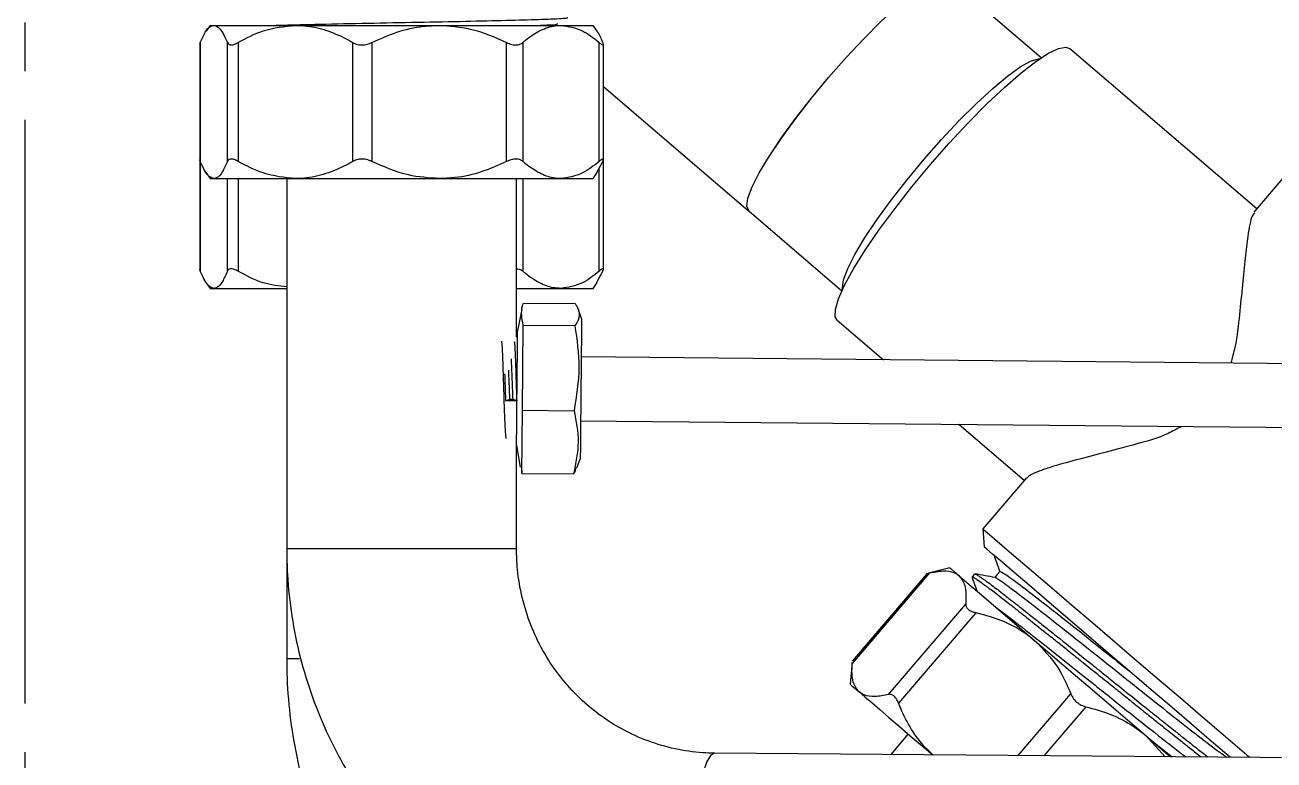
# Model space of a CAD drawing. Extents: x 75 to 2075, y 25 to 1460.
# Drawn here: x 940.4 to 1103.4, y 865.1 to 961 of the extents above; entities that cross this region are included whole.
import ezdxf

# ---------------------------------------------------------------- set-up
doc = ezdxf.new("R2010")
doc.units = 0
doc.header["$LTSCALE"] = 5
doc.linetypes.add('SLD-KATı', pattern=[0])
doc.linetypes.add('SLD-MERKEZ', pattern=[19.05, 15.24, -1.27, 1.27, -1.27])
doc.layers.get('0').update_dxf_attribs({"linetype": 'CONTINUOUS'})

msp = doc.modelspace()

# ---------------------------------------------------------------- linework, layer by layer
at = {"color": 7, "linetype": 'SLD-MERKEZ'}
msp.add_line((940.372, 1043.901), (940.372, 444.835), dxfattribs=at)
at = {"color": 7, "linetype": 'SLD-KATı'}
for p, q in [((1073.024, 956.74), (1060.862, 967.144)), ((964.539, 960.979), (964.016, 960.233)), ((964.539, 960.979), (965.027, 960.979)), ((965.027, 960.979), (975.682, 960.979)), ((967.705, 961.021), (967.705, 960.979)), ((975.682, 960.979), (994.454, 960.979)), ((994.454, 960.979), (1010.347, 960.979)), ((1010.347, 960.979), (1014.539, 960.979)), ((1015.061, 960.233), (1014.539, 960.979)), ((963.197, 958.528), (963.197, 943.444)), ((963.262, 958.748), (963.262, 943.211)), ((966.791, 943.211), (966.791, 958.748)), ((968.212, 958.748), (968.212, 943.211)), ((983.152, 943.211), (983.152, 958.748)), ((985.655, 958.748), (985.655, 943.211)), ((1003.254, 943.211), (1003.254, 958.748)), ((1005.373, 958.748), (1005.373, 943.211)), ((1015.321, 943.211), (1015.321, 958.748)), ((1015.88, 943.444), (1015.88, 958.528)), ((1101.178, 937.041), (1076.745, 957.944)), ((1015.88, 952.985), (1034.847, 936.759)), ((963.197, 943.444), (963.197, 929.11)), ((963.262, 943.211), (963.203, 943.444)), ((1015.036, 941.783), (1015.815, 943.211)), ((1015.88, 929.11), (1015.88, 943.323)), ((1106.596, 943.374), (1100.811, 936.612)), ((963.997, 941.753), (964.539, 940.979)), ((964.539, 940.979), (965.027, 940.979)), ((965.027, 940.979), (975.682, 940.979)), ((974.539, 940.979), (974.539, 892.646)), ((975.682, 940.979), (994.454, 940.979)), ((994.454, 940.979), (1010.347, 940.979)), ((1004.539, 920.288), (1004.539, 940.979)), ((1010.347, 940.979), (1014.539, 940.979)), ((1014.539, 940.979), (1015.08, 941.753)), ((1034.86, 936.749), (1047.022, 926.345)), ((963.262, 928.878), (963.203, 929.11)), ((1015.036, 927.45), (1015.815, 928.878)), ((963.997, 927.419), (964.539, 926.646)), ((964.539, 926.646), (965.027, 926.646)), ((965.027, 926.646), (974.539, 926.646)), ((1004.539, 926.646), (1010.347, 926.646)), ((1010.347, 926.646), (1014.539, 926.646)), ((1014.539, 926.646), (1015.08, 927.419)), ((1005.442, 924.735), (1012.192, 924.67)), ((1005.219, 923.939), (1004.691, 921.101)), ((1013.04, 922.707), (1012.629, 923.869)), ((1005.309, 910.741), (1005.415, 921.862)), ((1005.415, 921.862), (1012.165, 921.798)), ((1046.409, 922.482), (1052.43, 917.331)), ((1004.683, 920.286), (1004.538, 920.288)), ((1202.325, 915.902), (1012.992, 917.707)), ((1003.145, 911.975), (1003.668, 912.195)), ((1004.604, 911.962), (1003.145, 911.975)), ((1003.668, 912.195), (1004.085, 912.191)), ((1004.085, 912.191), (1004.604, 911.962)), ((1005.23, 902.492), (1005.309, 910.741)), ((1005.309, 910.741), (1012.059, 910.676)), ((1012.913, 909.374), (1202.246, 907.569)), ((1062.282, 908.904), (1070.842, 901.58)), ((1004.538, 906.954), (1004.556, 906.954)), ((1004.539, 892.646), (1004.539, 906.954)), ((1004.548, 906.139), (1005.022, 903.291)), ((1012.433, 903.221), (1012.865, 904.374)), ((1005.201, 903.296), (1005.23, 902.492)), ((1005.23, 902.492), (1011.98, 902.427)), ((1071.126, 901.912), (1065.425, 895.248)), ((1065.425, 895.248), (1065.608, 892.898)), ((974.539, 892.646), (974.539, 878.313)), ((1058.455, 889.501), (1048.355, 877.694)), ((1058.096, 889.401), (1048.385, 878.05)), ((1061.091, 890.182), (1058.313, 889.465)), ((1064.351, 889.378), (1064.007, 888.975)), ((1064.355, 889.374), (1064.371, 889.387)), ((1053.1, 873.635), (1063.2, 885.441)), ((1064.519, 884.313), (1054.419, 872.507)), ((1048.366, 877.82), (1048.09, 874.984)), ((1048.355, 877.694), (1048.368, 877.82)), ((1048.386, 878.001), (1048.401, 878.037)), ((1055.689, 868.484), (1053.394, 865.8)), ((1086.698, 868.276), (1089.21, 865.521)), ((1087.378, 867.694), (1090.153, 865.513)), ((1162.267, 864.95), (1030.377, 865.98))]:
    msp.add_line(p, q, dxfattribs=at)
at = {"color": 8, "linetype": 'SLD-KATı'}
for p, q in [((963.262, 943.211), (963.262, 928.878)), ((966.791, 928.878), (966.791, 940.979)), ((968.212, 940.979), (968.212, 928.878)), ((1005.373, 940.979), (1005.373, 928.878)), ((1015.321, 928.878), (1015.321, 942.306)), ((989.539, 892.646), (974.539, 892.646)), ((1004.539, 892.646), (989.539, 892.646)), ((976.197, 878.313), (974.539, 878.313)), ((1070.041, 865.67), (1076.916, 873.707)), ((1078.853, 872.05), (1073.373, 865.644))]:
    msp.add_line(p, q, dxfattribs=at)
at = {"color": 7, "linetype": 'SLD-KATı', "flags": 128}
for points in [[(1045.263, 954.169), (1047.56, 956.774), (1049.866, 959.233), (1052.11, 961.471), (1054.225, 963.42), (1056.146, 965.021), (1057.815, 966.224), (1059.182, 966.995), (1060.203, 967.308), (1060.85, 967.155)], [(1045.276, 954.158), (1047.573, 956.764), (1049.878, 959.223), (1052.123, 961.461), (1054.238, 963.41), (1056.159, 965.01), (1057.828, 966.214), (1059.194, 966.984), (1060.216, 967.297), (1060.862, 967.144)], [(1058.56, 942.794), (1061.033, 945.604), (1063.519, 948.275), (1065.955, 950.738), (1068.277, 952.927), (1070.426, 954.788), (1072.346, 956.271), (1073.987, 957.338), (1075.307, 957.962), (1076.271, 958.125), (1076.745, 957.944)], [(1034.847, 936.759), (1034.596, 937.374), (1034.747, 938.432), (1035.297, 939.901), (1036.227, 941.737), (1037.511, 943.883), (1039.109, 946.274), (1040.972, 948.838), (1043.045, 951.496), (1045.263, 954.169)], [(1034.86, 936.749), (1034.609, 937.364), (1034.76, 938.422), (1035.309, 939.891), (1036.24, 941.726), (1037.524, 943.872), (1039.121, 946.263), (1040.985, 948.827), (1043.057, 951.486), (1045.276, 954.158)], [(1046.409, 922.482), (1046.156, 922.923), (1046.168, 923.9), (1046.58, 925.301), (1047.38, 927.087), (1048.548, 929.213), (1050.053, 931.624), (1051.857, 934.258), (1053.912, 937.046), (1056.166, 939.916), (1058.56, 942.794)], [(1013.04, 922.707), (1013.037, 922.419), (1013.029, 921.526), (1013.015, 920.089), (1012.997, 918.206), (1012.976, 916.005), (1012.953, 913.636), (1012.931, 911.26), (1012.909, 909.04), (1012.891, 907.127), (1012.877, 905.65), (1012.868, 904.712), (1012.865, 904.375), (1012.865, 904.374)], [(1004.602, 911.759), (1004.622, 913.876), (1004.642, 915.972), (1004.66, 917.877), (1004.675, 919.438), (1004.685, 920.527), (1004.69, 921.057), (1004.691, 921.101)], [(1004.548, 906.139), (1004.549, 906.256), (1004.556, 906.925), (1004.567, 908.137), (1004.583, 909.793), (1004.602, 911.759)], [(1065.425, 895.248), (1065.515, 895.171), (1066.018, 894.741), (1066.952, 893.941), (1068.296, 892.791), (1070.018, 891.318), (1072.078, 889.556), (1074.427, 887.547), (1077.01, 885.337), (1079.767, 882.979), (1082.633, 880.527), (1085.541, 878.039), (1088.423, 875.574), (1091.211, 873.189), (1093.839, 870.94), (1096.248, 868.88), (1098.378, 867.057), (1100.182, 865.514), (1100.275, 865.434)], [(1097.688, 865.454), (1096.962, 866.075), (1094.965, 867.784), (1092.667, 869.75), (1090.128, 871.922), (1087.412, 874.245), (1084.591, 876.658), (1081.738, 879.099), (1078.926, 881.505), (1076.229, 883.812), (1073.715, 885.962), (1071.451, 887.899), (1069.495, 889.573), (1067.897, 890.94), (1066.699, 891.964), (1065.932, 892.62), (1065.616, 892.891), (1065.608, 892.898)], [(1061.091, 890.182), (1061.127, 890.152), (1061.331, 889.977), (1061.716, 889.647), (1062.278, 889.167)], [(1062.278, 889.167), (1063.012, 888.539), (1063.91, 887.771), (1064.964, 886.869), (1066.163, 885.843), (1067.497, 884.702), (1068.952, 883.457), (1070.514, 882.121), (1072.168, 880.706)], [(1067.641, 889.698), (1067.297, 889.296), (1066.965, 888.908)], [(1072.168, 880.706), (1073.899, 879.225), (1075.689, 877.694), (1077.522, 876.126), (1079.379, 874.537), (1081.243, 872.943), (1083.096, 871.357), (1084.92, 869.797), (1086.698, 868.276)], [(1048.09, 874.984), (1048.125, 874.954), (1048.33, 874.779), (1048.715, 874.45), (1049.277, 873.969)], [(1049.277, 873.969), (1050.011, 873.341), (1050.909, 872.573), (1051.962, 871.672), (1053.162, 870.645), (1054.496, 869.505), (1055.95, 868.26), (1057.513, 866.923), (1058.875, 865.758)], [(1086.698, 868.276), (1088.412, 866.81), (1089.925, 865.515)]]:
    msp.add_lwpolyline(points, dxfattribs=at)
at = {"color": 8, "linetype": 'SLD-KATı', "flags": 128}
for points in [[(1057.743, 943.492), (1060.04, 946.098), (1062.346, 948.557), (1064.59, 950.795), (1066.705, 952.744), (1068.626, 954.344), (1070.295, 955.548), (1071.662, 956.318), (1072.684, 956.631), (1072.872, 956.637)], [(1047.099, 926.511), (1047.076, 926.698), (1047.227, 927.756), (1047.777, 929.225), (1048.707, 931.06), (1049.991, 933.206), (1051.589, 935.597), (1053.453, 938.161), (1055.525, 940.82), (1057.743, 943.492)], [(1030.377, 865.98), (1029.905, 865.736), (1029.394, 864.891), (1028.919, 863.477), (1028.498, 861.551), (1028.149, 859.193), (1027.887, 856.498), (1027.722, 853.577)]]:
    msp.add_lwpolyline(points, dxfattribs=at)
at = {"color": 7, "linetype": 'SLD-KATı'}
for points, knots in [([(963.262, 958.748), (963.476, 959.225), (963.91, 960.19), (964.512, 960.882), (964.889, 960.954), (965.027, 960.979)], [0, 0, 0, 0, 0.3824108, 0.774653, 1, 1, 1, 1]), ([(965.027, 960.979), (965.299, 960.888), (965.912, 960.682), (966.477, 959.439), (966.791, 958.748)], [0, 0, 0, 0, 0.4446449, 1, 1, 1, 1]), ([(968.212, 958.748), (969.279, 959.317), (971.655, 960.584), (974.251, 960.839), (975.682, 960.979)], [0, 0, 0, 0, 0.4489888, 1, 1, 1, 1]), ([(972.673, 960.979), (973.991, 961.016), (976.811, 961.093), (982.648, 961.22), (989.189, 961.346), (995.665, 961.467), (1001.442, 961.595), (1006.242, 961.709), (1009.655, 961.833), (1011.386, 961.938), (1011.193, 961.996), (1011.137, 962.013)], [0, 0, 0, 0, 0.1085991, 0.2324065, 0.3548055, 0.4767676, 0.5930124, 0.7067377, 0.8256457, 0.9492154, 1, 1, 1, 1]), ([(975.682, 960.979), (976.176, 960.961), (977.609, 960.908), (979.972, 960.319), (981.938, 959.439), (982.981, 958.845), (983.152, 958.748)], [0, 0, 0, 0, 0.1911285, 0.5537056, 0.9267342, 1, 1, 1, 1]), ([(985.655, 958.748), (986.723, 959.225), (988.886, 960.19), (991.887, 960.882), (993.768, 960.954), (994.454, 960.979)], [0, 0, 0, 0, 0.38241115, 0.77465269, 1, 1, 1, 1]), ([(994.454, 960.979), (995.814, 960.888), (998.871, 960.682), (1001.689, 959.439), (1003.254, 958.748)], [0, 0, 0, 0, 0.4446449, 1, 1, 1, 1]), ([(1005.373, 958.748), (1005.487, 958.845), (1006.166, 959.426), (1007.474, 960.31), (1009.047, 960.907), (1010.018, 960.961), (1010.347, 960.979)], [0, 0, 0, 0, 0.0732671, 0.4365428, 0.8088704, 1, 1, 1, 1]), ([(1007.345, 960.979), (1007.742, 960.995), (1009.228, 961.054), (1010.043, 961.12), (1009.842, 961.167), (1009.817, 961.173)], [0, 0, 0, 0, 0.242394, 0.9070719, 1, 1, 1, 1]), ([(1010.347, 960.979), (1011.3, 960.839), (1013.029, 960.584), (1014.611, 959.317), (1015.321, 958.748)], [0, 0, 0, 0, 0.5510112, 1, 1, 1, 1]), ([(1015.815, 958.748), (1015.603, 959.269), (1015.351, 959.888), (1015.079, 960.171), (1015.037, 960.216)], [0, 0, 0, 0, 0.8422229, 1, 1, 1, 1]), ([(963.213, 958.528), (963.208, 958.54), (963.193, 958.578), (963.234, 958.679), (963.262, 958.748)], [0, 0, 0, 0, 0.3236949, 1, 1, 1, 1]), ([(966.791, 958.748), (966.851, 958.65), (966.971, 958.454), (967.361, 958.401), (967.801, 958.526), (968.095, 958.685), (968.212, 958.748)], [0, 0, 0, 0, 0.280695, 0.562836, 0.8257557, 1, 1, 1, 1]), ([(983.152, 958.748), (983.356, 958.65), (983.764, 958.454), (984.505, 958.401), (985.155, 958.526), (985.512, 958.685), (985.655, 958.748)], [0, 0, 0, 0, 0.2806946, 0.562834, 0.825757, 1, 1, 1, 1]), ([(1003.254, 958.748), (1003.482, 958.65), (1003.94, 958.454), (1004.599, 958.401), (1005.077, 958.526), (1005.288, 958.685), (1005.373, 958.748)], [0, 0, 0, 0, 0.2806952, 0.562836, 0.8257567, 1, 1, 1, 1]), ([(1015.321, 958.748), (1015.441, 958.65), (1015.68, 958.454), (1015.87, 958.401), (1015.896, 958.526), (1015.838, 958.685), (1015.815, 958.748)], [0, 0, 0, 0, 0.2806962, 0.5628357, 0.8257546, 1, 1, 1, 1]), ([(965.027, 940.979), (964.754, 941.071), (964.141, 941.277), (963.576, 942.52), (963.262, 943.211)], [0, 0, 0, 0, 0.4446437, 1, 1, 1, 1]), ([(966.791, 943.211), (966.577, 942.734), (966.143, 941.768), (965.541, 941.077), (965.164, 941.005), (965.027, 940.979)], [0, 0, 0, 0, 0.3824105, 0.7746529, 1, 1, 1, 1]), ([(968.212, 943.211), (968.023, 943.309), (967.645, 943.504), (967.184, 943.558), (966.909, 943.433), (966.825, 943.274), (966.791, 943.211)], [0, 0, 0, 0, 0.2806951, 0.5628291, 0.8257441, 1, 1, 1, 1]), ([(975.682, 940.979), (974.251, 941.12), (971.655, 941.375), (969.279, 942.642), (968.212, 943.211)], [0, 0, 0, 0, 0.5510105, 1, 1, 1, 1]), ([(983.152, 943.211), (982.981, 943.114), (981.96, 942.533), (979.996, 941.649), (977.634, 941.051), (976.176, 940.998), (975.682, 940.979)], [0, 0, 0, 0, 0.07326208, 0.43654251, 0.80886992, 1, 1, 1, 1]), ([(985.655, 943.211), (985.421, 943.309), (984.952, 943.504), (984.194, 943.558), (983.584, 943.433), (983.275, 943.274), (983.152, 943.211)], [0, 0, 0, 0, 0.2806886, 0.5628272, 0.8257452, 1, 1, 1, 1]), ([(994.454, 940.979), (993.095, 941.071), (990.038, 941.277), (987.22, 942.52), (985.655, 943.211)], [0, 0, 0, 0, 0.4446436, 1, 1, 1, 1]), ([(1003.254, 943.211), (1002.186, 942.734), (1000.022, 941.768), (997.021, 941.077), (995.141, 941.005), (994.454, 940.979)], [0, 0, 0, 0, 0.3824106, 0.7746529, 1, 1, 1, 1]), ([(1005.373, 943.211), (1005.231, 943.309), (1004.946, 943.504), (1004.335, 943.558), (1003.746, 943.433), (1003.394, 943.274), (1003.254, 943.211)], [0, 0, 0, 0, 0.28069192, 0.56282717, 0.82574498, 1, 1, 1, 1]), ([(1010.347, 940.979), (1010.018, 940.998), (1009.064, 941.05), (1007.491, 941.64), (1006.181, 942.52), (1005.487, 943.114), (1005.373, 943.211)], [0, 0, 0, 0, 0.1911275, 0.5537054, 0.926738, 1, 1, 1, 1]), ([(1015.321, 943.211), (1014.611, 942.642), (1013.029, 941.375), (1011.3, 941.12), (1010.347, 940.979)], [0, 0, 0, 0, 0.4489895, 1, 1, 1, 1]), ([(1015.815, 943.211), (1015.848, 943.309), (1015.914, 943.504), (1015.809, 943.558), (1015.586, 943.433), (1015.397, 943.274), (1015.321, 943.211)], [0, 0, 0, 0, 0.2806916, 0.5628289, 0.825744, 1, 1, 1, 1]), ([(1100.936, 936.506), (1100.813, 936.402), (1100.449, 936.095), (1100.04, 933.813), (1099.643, 930.656), (1099.322, 927.173), (1098.917, 923.248), (1098.568, 919.754), (1097.983, 917.59), (1097.797, 916.899)], [0, 0, 0, 0, 0.10276271, 0.30362648, 0.45496998, 0.61063017, 0.76650392, 0.92546385, 1, 1, 1, 1]), ([(965.027, 926.646), (964.754, 926.738), (964.141, 926.943), (963.576, 928.187), (963.262, 928.878)], [0, 0, 0, 0, 0.4446439, 1, 1, 1, 1]), ([(966.791, 928.878), (966.577, 928.401), (966.143, 927.435), (965.541, 926.743), (965.164, 926.672), (965.027, 926.646)], [0, 0, 0, 0, 0.3824103, 0.7746528, 1, 1, 1, 1]), ([(968.212, 928.878), (968.023, 928.975), (967.645, 929.171), (967.184, 929.224), (966.909, 929.1), (966.825, 928.941), (966.791, 928.878)], [0, 0, 0, 0, 0.2806943, 0.5628291, 0.8257417, 1, 1, 1, 1]), ([(974.539, 926.843), (973.498, 926.956), (971.293, 927.196), (969.276, 928.297), (968.212, 928.878)], [0, 0, 0, 0, 0.472323, 1, 1, 1, 1]), ([(1005.373, 928.878), (1005.234, 928.982), (1005.01, 929.151), (1004.669, 929.163), (1004.539, 929.168)], [0, 0, 0, 0, 0.6156666, 1, 1, 1, 1]), ([(1010.347, 926.646), (1010.018, 926.664), (1009.064, 926.717), (1007.491, 927.306), (1006.181, 928.187), (1005.487, 928.78), (1005.373, 928.878)], [0, 0, 0, 0, 0.1911275, 0.5537054, 0.9267383, 1, 1, 1, 1]), ([(1015.321, 928.878), (1014.611, 928.309), (1013.029, 927.041), (1011.3, 926.787), (1010.347, 926.646)], [0, 0, 0, 0, 0.4489897, 1, 1, 1, 1]), ([(1015.815, 928.878), (1015.848, 928.975), (1015.914, 929.171), (1015.809, 929.224), (1015.586, 929.1), (1015.397, 928.941), (1015.321, 928.878)], [0, 0, 0, 0, 0.2806916, 0.562829, 0.8257462, 1, 1, 1, 1]), ([(1005.415, 921.862), (1005.251, 922.703), (1005.065, 923.664), (1005.4, 924.616), (1005.442, 924.735)], [0, 0, 0, 0, 0.8754629, 1, 1, 1, 1]), ([(1012.192, 924.67), (1012.267, 924.56), (1012.618, 924.044), (1012.892, 923.095), (1012.498, 922.248), (1012.179, 921.817), (1012.165, 921.798)], [0, 0, 0, 0, 0.1150817, 0.541413, 0.9799674, 1, 1, 1, 1]), ([(1012.165, 921.798), (1012.426, 919.974), (1012.956, 916.263), (1012.361, 912.56), (1012.059, 910.676)], [0, 0, 0, 0, 0.49121348, 1, 1, 1, 1]), ([(1003.202, 907.033), (1003.17, 907.255), (1003.105, 907.7), (1003.018, 909.54), (1002.937, 911.929), (1002.858, 914.607), (1002.777, 917.097), (1002.702, 918.981), (1002.648, 919.533), (1002.626, 919.761)], [0, 0, 0, 0, 0.14921067, 0.29842096, 0.4476317, 0.59684415, 0.74605347, 0.89526549, 1, 1, 1, 1]), ([(1004.604, 911.962), (1004.577, 912.834), (1004.524, 914.578), (1004.444, 917.083), (1004.37, 918.934), (1004.318, 919.473), (1004.297, 919.685)], [0, 0, 0, 0, 0.2740873, 0.548169, 0.8222556, 1, 1, 1, 1]), ([(1004.085, 912.191), (1004.057, 912.938), (1004.002, 914.432), (1003.933, 916.353), (1003.887, 917.169), (1003.871, 917.452)], [0, 0, 0, 0, 0.3950127, 0.790022, 1, 1, 1, 1]), ([(1003.145, 911.975), (1003.119, 912.859), (1003.083, 914.078), (1003.045, 915.199), (1003.035, 915.508)], [0, 0, 0, 0, 0.7243384, 1, 1, 1, 1]), ([(1003.668, 912.195), (1003.641, 912.956), (1003.594, 914.258), (1003.546, 915.455), (1003.526, 915.953)], [0, 0, 0, 0, 0.5841923, 1, 1, 1, 1]), ([(1012.059, 910.676), (1012.324, 909.323), (1012.864, 906.569), (1012.278, 903.824), (1011.98, 902.427)], [0, 0, 0, 0, 0.49121, 1, 1, 1, 1]), ([(1091.367, 908.626), (1090.788, 908.305), (1088.865, 907.239), (1085.424, 906.321), (1081.345, 905.197), (1077.478, 904.238), (1074.545, 903.419), (1072.613, 902.753), (1071.514, 902.268), (1071.263, 901.997), (1071.159, 901.884)], [0, 0, 0, 0, 0.0647236, 0.2148149, 0.3685184, 0.5338506, 0.7044517, 0.8116867, 0.9216099, 1, 1, 1, 1]), ([(1011.98, 902.427), (1011.994, 902.446), (1012.192, 902.711), (1012.271, 902.981), (1012.345, 903.232)], [0, 0, 0, 0, 0.0711365, 1, 1, 1, 1]), ([(974.539, 892.646), (974.558, 891.535), (974.609, 888.601), (975.132, 883.863), (976.222, 878.498), (977.826, 873.263), (979.92, 868.209), (982.487, 863.383), (985.502, 858.829), (988.937, 854.591), (992.76, 850.708), (996.934, 847.217), (1001.422, 844.149), (1006.18, 841.533), (1011.164, 839.394), (1016.329, 837.749), (1021.624, 836.623), (1026.251, 836.078), (1029.097, 836.007), (1030.143, 835.981)], [0, 0, 0, 0, 0.0376959, 0.099551, 0.1614232, 0.2232923, 0.2851542, 0.3470029, 0.4088359, 0.470647, 0.5324353, 0.5941977, 0.6559321, 0.7176394, 0.7793195, 0.8409744, 0.9026074, 0.9642222, 1, 1, 1, 1]), ([(1030.377, 865.98), (1029.87, 865.994), (1028.143, 866.039), (1025.214, 866.465), (1021.684, 867.488), (1018.328, 869.015), (1015.214, 871.007), (1012.405, 873.425), (1009.957, 876.22), (1007.916, 879.336), (1006.32, 882.711), (1005.21, 886.277), (1004.626, 889.619), (1004.564, 891.754), (1004.539, 892.646)], [0, 0, 0, 0, 0.03773848, 0.12826806, 0.21881781, 0.30924885, 0.39949758, 0.48952032, 0.57929527, 0.66882672, 0.75813227, 0.84724283, 0.9362054, 1, 1, 1, 1]), ([(1066.877, 891.813), (1066.985, 891.507), (1067.235, 890.797), (1067.485, 890.087), (1067.627, 889.682)], [0, 0, 0, 0, 0.4307096, 1, 1, 1, 1]), ([(1058.099, 889.397), (1058.097, 889.398), (1058.063, 889.398), (1058.2, 889.437), (1058.382, 889.482), (1058.455, 889.501)], [0, 0, 0, 0, 0.0382293, 0.6166536, 1, 1, 1, 1]), ([(1058.455, 889.501), (1059.053, 889.616), (1060.264, 889.851), (1061.523, 889.685), (1062.076, 889.305), (1062.278, 889.167)], [0, 0, 0, 0, 0.3824103, 0.7746518, 1, 1, 1, 1]), ([(1062.278, 889.167), (1062.585, 888.783), (1063.276, 887.922), (1063.227, 886.327), (1063.2, 885.441)], [0, 0, 0, 0, 0.4446437, 1, 1, 1, 1]), ([(1064.008, 888.928), (1064.154, 888.512), (1064.363, 887.919), (1064.572, 887.327), (1064.634, 887.151)], [0, 0, 0, 0, 0.7034941, 1, 1, 1, 1]), ([(1064.03, 888.956), (1064.03, 888.968), (1064.032, 889.018), (1064.275, 888.891), (1064.79, 888.559), (1065.602, 887.983), (1066.658, 887.193), (1067.77, 886.341), (1068.775, 885.559), (1069.817, 884.74), (1070.859, 883.918), (1072.285, 882.789), (1073.908, 881.497), (1075.684, 880.078), (1077.026, 879.002), (1078.534, 877.79), (1080.28, 876.385), (1082.162, 874.873), (1083.879, 873.495), (1085.47, 872.219), (1086.968, 871.018), (1088.252, 869.99), (1089.287, 869.162), (1090.243, 868.4), (1091.332, 867.534), (1092.621, 866.515), (1093.475, 865.848), (1093.94, 865.484)], [0, 0, 0, 0, 0.0172733, 0.0730553, 0.1174488, 0.1743081, 0.2379978, 0.2760576, 0.3130187, 0.3503456, 0.3823211, 0.4116747, 0.4782679, 0.5172948, 0.5514973, 0.5808734, 0.6305099, 0.6802474, 0.7184709, 0.7566939, 0.7987553, 0.8326208, 0.8576395, 0.8826583, 0.9123863, 0.9521693, 1, 1, 1, 1]), ([(1067.006, 888.901), (1066.572, 888.981), (1065.703, 889.142), (1064.835, 889.304), (1064.4, 889.384)], [0, 0, 0, 0, 0.499973, 1, 1, 1, 1]), ([(1064.409, 889.376), (1064.428, 889.373), (1064.478, 889.364), (1064.647, 889.272), (1064.853, 889.143), (1065.074, 888.996), (1065.324, 888.825), (1065.743, 888.528), (1066.355, 888.079), (1067.107, 887.514), (1067.875, 886.926), (1068.517, 886.43), (1069.046, 886.017), (1069.502, 885.66), (1070.136, 885.161), (1071.06, 884.433), (1072.278, 883.469), (1073.622, 882.401), (1075.721, 880.728), (1077.784, 879.072), (1079.767, 877.477), (1080.909, 876.559), (1082.592, 875.207), (1084.614, 873.583), (1086.413, 872.141), (1087.676, 871.129), (1088.547, 870.431), (1089.442, 869.716), (1090.443, 868.916), (1091.849, 867.799), (1093.406, 866.57), (1094.394, 865.801), (1094.811, 865.477)], [0, 0, 0, 0, 0.0184052, 0.0474221, 0.076439, 0.0881733, 0.1084135, 0.1371575, 0.1744026, 0.2135477, 0.246156, 0.2722245, 0.288287, 0.3043489, 0.3204109, 0.3529049, 0.3935618, 0.4303826, 0.4672025, 0.5642789, 0.5867707, 0.6146906, 0.6485409, 0.7103983, 0.7635435, 0.7841456, 0.8082171, 0.8323579, 0.8564997, 0.8915197, 0.9542411, 1, 1, 1, 1]), ([(1067.068, 888.848), (1067.062, 888.862), (1067.005, 889.007), (1068.082, 888.26), (1070.298, 886.628), (1073.592, 884.054), (1077.367, 881.075), (1081.329, 877.908), (1085.397, 874.667), (1089.511, 871.391), (1093.226, 868.469), (1095.972, 866.357), (1096.883, 865.726), (1097.27, 865.458)], [0, 0, 0, 0, 0.0115263, 0.116054, 0.2215812, 0.323678, 0.4271083, 0.5166297, 0.6072182, 0.7121319, 0.8170214, 0.9223002, 1, 1, 1, 1]), ([(1067.644, 889.695), (1067.802, 889.642), (1068.123, 889.535), (1070.158, 888.059), (1073.167, 885.733), (1077.015, 882.706), (1080.945, 879.569), (1083.476, 877.551), (1084.524, 876.716)], [0, 0, 0, 0, 0.17357656, 0.35033968, 0.52491569, 0.70146762, 0.87641222, 1, 1, 1, 1]), ([(1063.2, 885.441), (1063.209, 885.305), (1063.226, 885.033), (1063.562, 884.675), (1064.031, 884.438), (1064.38, 884.349), (1064.519, 884.313)], [0, 0, 0, 0, 0.28070172, 0.56284169, 0.82575023, 1, 1, 1, 1]), ([(1064.519, 884.313), (1064.724, 884.266), (1065.948, 883.982), (1068.153, 883.26), (1070.502, 882.037), (1071.746, 881.043), (1072.168, 880.706)], [0, 0, 0, 0, 0.0732641, 0.4365444, 0.8088718, 1, 1, 1, 1]), ([(1067.13, 885.016), (1067.272, 884.915), (1068.027, 884.375), (1070.477, 882.463), (1074.249, 879.501), (1078.623, 876.01), (1083.146, 872.402), (1087.396, 869.021), (1090.43, 866.623), (1091.626, 865.712), (1091.905, 865.5)], [0, 0, 0, 0, 0.0352215, 0.1874196, 0.3413394, 0.4938562, 0.6474101, 0.8004565, 0.9534677, 1, 1, 1, 1]), ([(1072.168, 880.706), (1073.264, 879.584), (1075.253, 877.547), (1076.401, 874.897), (1076.916, 873.707)], [0, 0, 0, 0, 0.5510144, 1, 1, 1, 1]), ([(974.539, 878.313), (974.555, 877.237), (974.6, 874.323), (975.067, 869.587), (976.062, 864.168), (977.535, 858.878), (979.465, 853.766), (981.837, 848.883), (984.631, 844.279), (987.818, 839.996), (991.375, 836.09), (995.141, 832.64), (997.857, 830.729), (999.159, 829.813)], [0, 0, 0, 0, 0.0557967, 0.1511971, 0.2466774, 0.3421818, 0.4376739, 0.5331074, 0.6284226, 0.7235512, 0.8184173, 0.9129449, 1, 1, 1, 1]), ([(1049.277, 873.969), (1048.97, 874.352), (1048.279, 875.214), (1048.328, 876.809), (1048.355, 877.694)], [0, 0, 0, 0, 0.4446438, 1, 1, 1, 1]), ([(1053.1, 873.635), (1052.502, 873.519), (1051.291, 873.284), (1050.032, 873.451), (1049.479, 873.83), (1049.277, 873.969)], [0, 0, 0, 0, 0.3824109, 0.7746523, 1, 1, 1, 1]), ([(1054.419, 872.507), (1054.324, 872.717), (1054.133, 873.137), (1053.749, 873.536), (1053.392, 873.678), (1053.183, 873.647), (1053.1, 873.635)], [0, 0, 0, 0, 0.2806738, 0.5628311, 0.8257494, 1, 1, 1, 1]), ([(1058.907, 865.757), (1058.598, 866.042), (1057.536, 867.021), (1056.039, 869.057), (1054.977, 871.12), (1054.498, 872.311), (1054.419, 872.507)], [0, 0, 0, 0, 0.1552132, 0.5338851, 0.9234814, 1, 1, 1, 1]), ([(1076.916, 873.707), (1077.02, 873.49), (1077.228, 873.055), (1077.772, 872.519), (1078.343, 872.194), (1078.708, 872.091), (1078.853, 872.05)], [0, 0, 0, 0, 0.2806996, 0.5628285, 0.825749, 1, 1, 1, 1]), ([(1078.853, 872.05), (1079.939, 871.748), (1082.139, 871.138), (1084.769, 869.798), (1086.182, 868.683), (1086.698, 868.276)], [0, 0, 0, 0, 0.3824118, 0.7746531, 1, 1, 1, 1])]:
    msp.add_open_spline(points, degree=3, knots=knots, dxfattribs=at)

doc.saveas('drawing.dxf')
